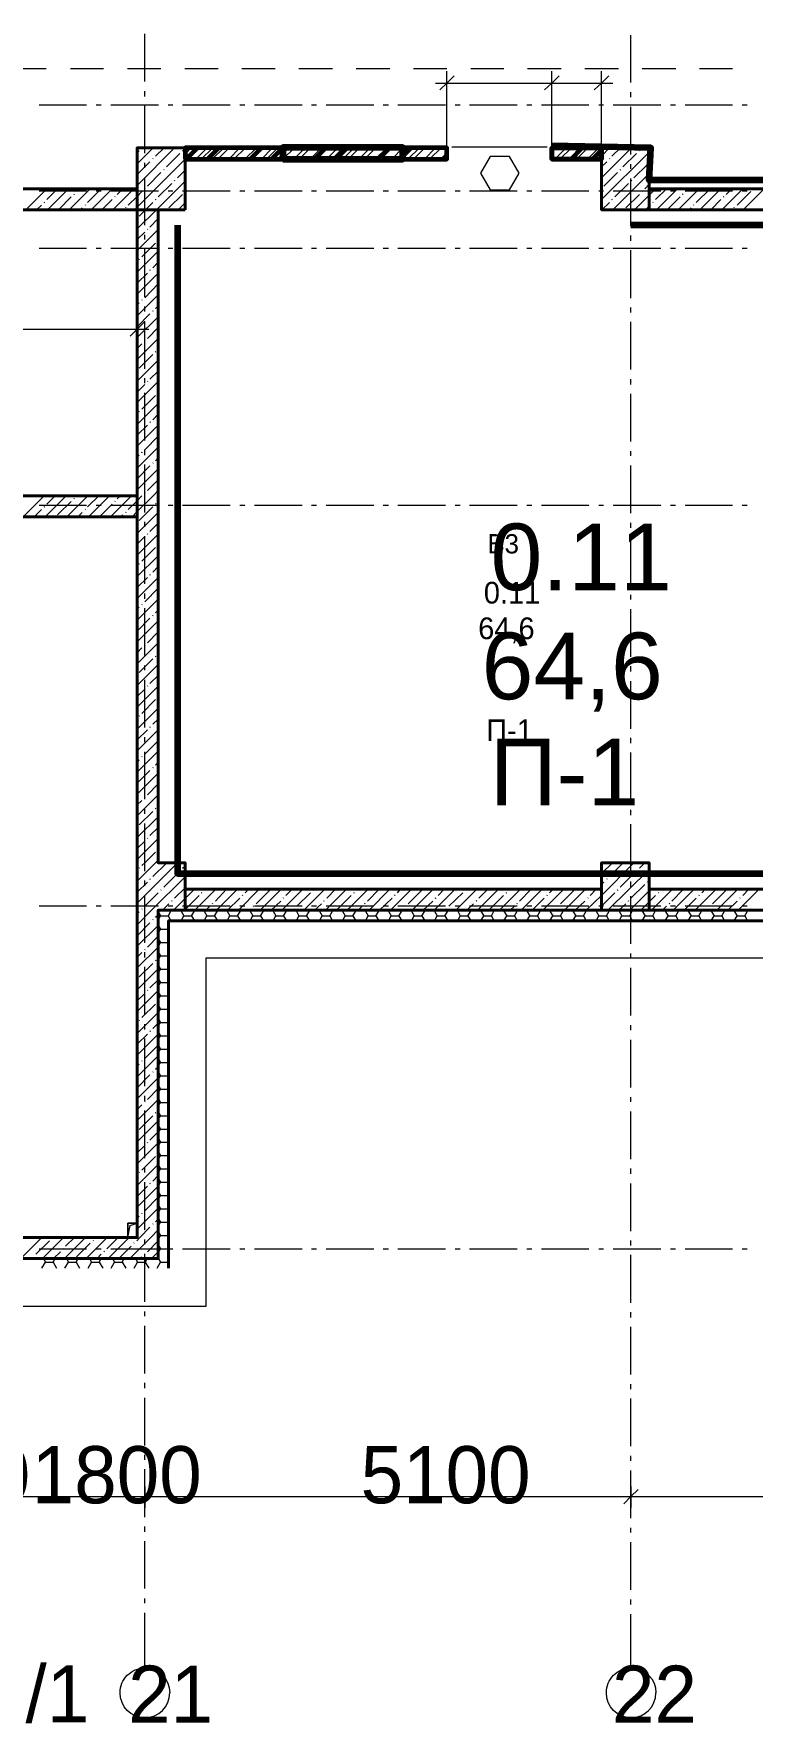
# Model space of a CAD drawing. Header units: millimetres. Extents: x -249154 to 415037, y -45458 to 354837.
# Drawn here: x -155683 to -148140, y -3469 to 14267 of the extents above; entities that cross this region are included whole.
import ezdxf

# ---------------------------------------------------------------- set-up
doc = ezdxf.new("R2010")
doc.units = ezdxf.units.MM
for name, color, linetype, lineweight in [('501 заделка отвертсии ком', 5, 'Continuous', 158), ('522 подвал шпакл финишная', 3, 'Continuous', 60), ('6.1.1) Кирпич 4 вып 28 п.', 20, 'Continuous', 60), ('696 покраска подвал', 211, 'Continuous', 120)]:
    doc.layers.add(name, color=color, linetype=linetype, lineweight=lineweight)
doc.layers.add('PDF _Текст', color=7, linetype='Continuous')
doc.styles.get("Standard").update_dxf_attribs({"font": 'arial.ttf'})

msp = doc.modelspace()

# ---------------------------------------------------------------- hatches: boundary and pattern name
at = {"layer": '6.1.1) Кирпич 4 вып 28 п.', "ltscale": 0.5}
h = msp.add_hatch(dxfattribs=at)
h.set_pattern_fill('ANSI32', color=256, scale=50)
h.paths.add_polyline_path([(-154094.3, 12949), (-151345, 12949), (-151345, 13067.7), (-154094.3, 13067.7)])
h = msp.add_hatch(dxfattribs=at)
h.set_pattern_fill('ANSI32', color=256, scale=50)
h.paths.add_polyline_path([(-149722.4, 12949), (-150243.5, 12949), (-150243.5, 13067.7), (-149722.4, 13067.7)], flags=17)
h = msp.add_hatch(dxfattribs=at)
h.set_pattern_fill('ANSI32', color=256, scale=50)
h.paths.add_polyline_path([(-150243.5, 12949), (-149722.4, 12949), (-149722.4, 13067.7), (-150243.5, 13067.7)], flags=17)

# ---------------------------------------------------------------- linework, layer by layer
at = {"lineweight": 9}
for points in [[(-154518, 13766.7), (-154518, 14266.6)], [(-149413.2, 13754), (-149413.2, 14253.8)], [(-155899, 13902.2), (-155551.7, 13902.2)], [(-155297.5, 13902.2), (-154950.1, 13902.2)], [(-154700.1, 13902.2), (-154348.5, 13902.2)], [(-154098.6, 13902.2), (-153747, 13902.2)], [(-153497, 13902.2), (-153149.6, 13902.2)], [(-152899.7, 13902.2), (-152548.1, 13902.2)], [(-152298.1, 13902.2), (-151946.5, 13902.2)], [(-151696.6, 13902.2), (-151345, 13902.2)], [(-151345, 13067.7), (-151345, 13749.7), (-151345, 13872.6)], [(-151095, 13902.2), (-150747.6, 13902.2)], [(-150497.7, 13902.2), (-150146.1, 13902.2)], [(-150243.5, 13088.8), (-150243.5, 13749.7), (-150243.5, 13872.6)], [(-149896.1, 13902.2), (-149544.5, 13902.2)], [(-149722.4, 13067.7), (-149722.4, 13749.7), (-149722.4, 13872.6)], [(-149294.6, 13902.2), (-148943, 13902.2)], [(-148693, 13902.2), (-148345.6, 13902.2)], [(-154518, 13609.9), (-154518, 13665)], [(-151463.6, 13749.7), (-150243.5, 13749.7), (-149603.8, 13749.7)], [(-155627.9, 13521), (-155128, 13521)], [(-155026.3, 13521), (-154975.5, 13521)], [(-154873.8, 13521), (-154373.9, 13521)], [(-154518, 13012.6), (-154518, 13512.5)], [(-154272.3, 13521), (-154221.4, 13521)], [(-154119.8, 13521), (-153619.9, 13521)], [(-153518.2, 13521), (-153467.4, 13521)], [(-153365.7, 13521), (-152865.8, 13521)], [(-152768.4, 13521), (-152713.3, 13521)], [(-152611.6, 13521), (-152111.7, 13521)], [(-152014.3, 13521), (-151959.2, 13521)], [(-151861.8, 13521), (-151361.9, 13521)], [(-151260.2, 13521), (-151205.2, 13521)], [(-151107.7, 13521), (-150607.8, 13521)], [(-150506.2, 13521), (-150455.3, 13521)], [(-150353.7, 13521), (-149853.8, 13521)], [(-149752.1, 13521), (-149701.3, 13521)], [(-149599.6, 13521), (-149099.7, 13521)], [(-149413.2, 13601.4), (-149413.2, 13652.3)], [(-149413.2, 12999.9), (-149413.2, 13499.8)], [(-148998, 13521), (-148947.2, 13521)], [(-148845.5, 13521), (-148345.6, 13521)], [(-148244, 13521), (-148193.1, 13521)], [(-154623.9, 12419.5), (-154598.5, 12444.9), (-154094.3, 12949)], [(-154598.5, 12902.4), (-154429, 13067.7)], [(-154598.5, 12673.7), (-154204.5, 13067.7)], [(-154598.5, 13016.8), (-154577.3, 13038)], [(-154547.6, 13067.7), (-154543.4, 13067.7)], [(-154433.3, 12953.3), (-154429, 12957.5)], [(-154403.6, 12982.9), (-154314.6, 13067.7)], [(-154289.2, 12868.6), (-154149.4, 13008.4)], [(-154119.8, 13038), (-154115.5, 13042.2)], [(-154094.3, 13004.1), (-154030.8, 13067.7)], [(-154094.3, 12949), (-153975.7, 13067.7)], [(-153980, 12949), (-153861.4, 13067.7)], [(-153924.9, 12949), (-153802, 13067.7)], [(-153810.5, 12949), (-153687.7, 13067.7)], [(-153751.2, 12949), (-153632.6, 13067.7)], [(-153636.8, 12949), (-153518.2, 13067.7)], [(-153581.8, 12949), (-153458.9, 13067.7)], [(-153467.4, 12949), (-153344.5, 13067.7)], [(-153408.1, 12949), (-153289.4, 13067.7)], [(-153293.7, 12949), (-153175.1, 13067.7)], [(-153238.6, 12949), (-153120, 13067.7)], [(-153124.2, 12949), (-153005.6, 13067.7)], [(-153069.2, 12949), (-152946.3, 13067.7)], [(-152954.8, 12949), (-152831.9, 13067.7)], [(-152895.5, 12949), (-152776.8, 13067.7)], [(-152781.1, 12949), (-152662.5, 13067.7)], [(-152726, 12949), (-152603.2, 13067.7)], [(-152611.6, 12949), (-152488.8, 13067.7)], [(-152552.3, 12949), (-152433.7, 13067.7)], [(-152437.9, 12949), (-152319.3, 13067.7)], [(-152382.9, 12949), (-152264.2, 13067.7)], [(-152268.5, 12949), (-152149.9, 13067.7)], [(-152209.2, 12949), (-152090.6, 13067.7)], [(-152099, 12949), (-151976.2, 13067.7)], [(-152039.7, 12949), (-151921.1, 13067.7)], [(-151925.3, 12949), (-151806.7, 13067.7)], [(-151870.3, 12949), (-151747.4, 13067.7)], [(-151755.9, 12949), (-151633, 13067.7)], [(-151696.6, 12949), (-151578, 13067.7)], [(-151582.2, 12949), (-151463.6, 13067.7)], [(-151527.1, 12949), (-151404.3, 13067.7)], [(-151412.7, 12949), (-151345, 13016.8)], [(-151353.4, 12949), (-151345, 12961.8)], [(-151294.1, 13080.4), (-150294.3, 13080.4)], [(-150243.5, 13033.8), (-150209.6, 13067.7)], [(-150213.9, 12949), (-150095.2, 13067.7)], [(-150158.8, 12949), (-150035.9, 13067.7)], [(-150044.4, 12949), (-149921.6, 13067.7)], [(-149985.1, 12949), (-149866.5, 13067.7)], [(-149870.7, 12949), (-149752.1, 13067.7)], [(-149815.6, 12949), (-149722.4, 13042.2)], [(-149722.4, 12982.9), (-149637.7, 13067.7)], [(-149722.4, 12754.2), (-149409, 13067.7)], [(-149722.4, 12525.4), (-149222.6, 13025.3)], [(-149637.7, 12953.3), (-149633.5, 12957.5)], [(-149612.3, 12982.9), (-149523.3, 13067.7)], [(-149497.9, 12868.6), (-149353.9, 13008.4)], [(-149324.2, 13038), (-149320, 13042.2)], [(-149298.8, 13067.7), (-149294.6, 13067.7)], [(-154598.5, 12788.1), (-154462.9, 12923.6)], [(-154518, 12860.1), (-154518, 12910.9)], [(-154488.3, 12665.2), (-154348.5, 12809.2)], [(-154318.9, 12838.9), (-154314.6, 12843.1)], [(-154174.8, 12754.2), (-154094.3, 12834.7)], [(-149722.4, 12868.6), (-149667.4, 12923.6)], [(-149697, 12665.2), (-149553, 12809.2)], [(-149603.8, 12419.5), (-149222.6, 12800.8)], [(-149527.6, 12838.9), (-149519.1, 12843.1)], [(-149413.2, 12847.4), (-149413.2, 12898.2)], [(-149383.5, 12754.2), (-149239.5, 12894)], [(-155767.7, 12419.5), (-155547.4, 12639.8)], [(-155661.8, 12639.8), (-155661.8, 12639.8)], [(-155627.9, 12618.6), (-155128, 12618.6)], [(-155547.4, 12525.4), (-155433, 12639.8)], [(-155538.9, 12419.5), (-155318.7, 12639.8)], [(-155310.2, 12419.5), (-155089.9, 12639.8)], [(-155233.9, 12610.1), (-155204.3, 12639.8)], [(-155119.5, 12495.8), (-154975.5, 12639.8)], [(-155081.4, 12419.5), (-154861.1, 12639.8)], [(-155026.3, 12618.6), (-154975.5, 12618.6)], [(-154873.8, 12618.6), (-154373.9, 12618.6)], [(-154852.7, 12419.5), (-154632.4, 12639.8)], [(-154806.1, 12580.5), (-154746.7, 12639.8)], [(-154691.7, 12466.1), (-154598.5, 12559.3), (-154547.6, 12610.1)], [(-154598.5, 12220.4), (-154395.1, 12419.5), (-154094.3, 12720.3)], [(-154518, 12258.5), (-154518, 12758.4)], [(-154518, 12639.8), (-154513.7, 12644)], [(-154378.2, 12555.1), (-154234.1, 12694.9)], [(-154272.3, 12618.6), (-154221.4, 12618.6)], [(-154204.5, 12724.5), (-154200.3, 12728.8)], [(-154119.8, 12618.6), (-153619.9, 12618.6)], [(-153518.2, 12618.6), (-153467.4, 12618.6)], [(-153365.7, 12618.6), (-152865.8, 12618.6)], [(-152768.4, 12618.6), (-152713.3, 12618.6)], [(-152611.6, 12618.6), (-152111.7, 12618.6)], [(-152014.3, 12618.6), (-151959.2, 12618.6)], [(-151861.8, 12618.6), (-151361.9, 12618.6)], [(-151260.2, 12618.6), (-151205.2, 12618.6)], [(-151107.7, 12618.6), (-150607.8, 12618.6)], [(-150506.2, 12618.6), (-150455.3, 12618.6)], [(-150353.7, 12618.6), (-149853.8, 12618.6)], [(-149752.1, 12618.6), (-149701.3, 12618.6)], [(-149722.4, 12639.8), (-149722.4, 12644)], [(-149599.6, 12618.6), (-149099.7, 12618.6)], [(-149582.6, 12555.1), (-149438.6, 12694.9)], [(-149413.2, 12245.8), (-149413.2, 12745.7)], [(-149413.2, 12724.5), (-149404.7, 12728.8)], [(-149375.1, 12419.5), (-149222.6, 12572), (-149154.8, 12639.8)], [(-149298.8, 12610.1), (-149294.6, 12614.4)], [(-149269.2, 12639.8), (-149222.6, 12686.4)], [(-149154.8, 12525.4), (-149040.4, 12639.8)], [(-149146.3, 12419.5), (-148926, 12639.8)], [(-148998, 12618.6), (-148947.2, 12618.6)], [(-148917.5, 12419.5), (-148697.2, 12639.8)], [(-148845.5, 12618.6), (-148345.6, 12618.6)], [(-148841.3, 12610.1), (-148811.6, 12639.8)], [(-148726.9, 12495.8), (-148582.9, 12639.8)], [(-148688.8, 12419.5), (-148468.5, 12639.8)], [(-148460, 12419.5), (-148239.7, 12639.8)], [(-148413.4, 12580.5), (-148354.1, 12639.8)], [(-148299, 12466.1), (-148155, 12610.1)], [(-148244, 12618.6), (-148193.1, 12618.6)], [(-148235.5, 12419.5), (-148015.2, 12639.8)], [(-155653.3, 12419.5), (-155602.5, 12466.1)], [(-155572.8, 12495.8), (-155568.6, 12500)], [(-155424.6, 12419.5), (-155289, 12555.1)], [(-155259.3, 12580.5), (-155255.1, 12584.7)], [(-155195.8, 12419.5), (-155174.6, 12440.7)], [(-155145, 12466.1), (-155140.7, 12470.3)], [(-154967, 12419.5), (-154861.1, 12525.4)], [(-154831.5, 12555.1), (-154827.2, 12559.3)], [(-154717.1, 12440.7), (-154712.9, 12444.9)], [(-154577.3, 12351.7), (-154509.5, 12419.5), (-154433.3, 12495.8)], [(-154403.6, 12525.4), (-154399.4, 12529.7)], [(-154263.8, 12440.7), (-154119.8, 12580.5)], [(-154166.4, 12419.5), (-154094.3, 12491.5)], [(-149718.2, 12419.5), (-149637.7, 12495.8)], [(-149612.3, 12525.4), (-149608.1, 12529.7)], [(-149468.3, 12440.7), (-149324.2, 12580.5)], [(-149260.7, 12419.5), (-149222.6, 12457.6), (-149209.8, 12466.1)], [(-149184.4, 12495.8), (-149180.2, 12500)], [(-149031.9, 12419.5), (-148896.4, 12555.1)], [(-148870.9, 12580.5), (-148866.7, 12584.7)], [(-148803.2, 12419.5), (-148782, 12440.7)], [(-148756.6, 12466.1), (-148752.3, 12470.3)], [(-148574.4, 12419.5), (-148468.5, 12525.4)], [(-148443.1, 12555.1), (-148434.6, 12559.3)], [(-148328.7, 12440.7), (-148324.5, 12444.9)], [(-154462.9, 12237.3), (-154378.2, 12326.3)], [(-154598.5, 11991.6), (-154378.2, 12211.9)], [(-154598.5, 12106), (-154518, 12182.3)], [(-154547.6, 11923.9), (-154403.6, 12067.9)], [(-154518, 12106), (-154518, 12156.9)], [(-154488.3, 12211.9), (-154484.1, 12216.2)], [(-149413.2, 12093.3), (-149413.2, 12148.4)], [(-155627.9, 12017.1), (-155128, 12017.1)], [(-155026.3, 12017.1), (-154975.5, 12017.1)], [(-154873.8, 12017.1), (-154373.9, 12017.1)], [(-154598.5, 11762.9), (-154378.2, 11983.2)], [(-154577.3, 11898.4), (-154573.1, 11902.7)], [(-154518, 11504.5), (-154518, 12004.3)], [(-154272.3, 12017.1), (-154221.4, 12017.1)], [(-154119.8, 12017.1), (-153619.9, 12017.1)], [(-153518.2, 12017.1), (-153467.4, 12017.1)], [(-153365.7, 12017.1), (-152865.8, 12017.1)], [(-152768.4, 12017.1), (-152713.3, 12017.1)], [(-152611.6, 12017.1), (-152111.7, 12017.1)], [(-152014.3, 12017.1), (-151959.2, 12017.1)], [(-151861.8, 12017.1), (-151361.9, 12017.1)], [(-151260.2, 12017.1), (-151205.2, 12017.1)], [(-151107.7, 12017.1), (-150607.8, 12017.1)], [(-150506.2, 12017.1), (-150455.3, 12017.1)], [(-150353.7, 12017.1), (-149853.8, 12017.1)], [(-149752.1, 12017.1), (-149701.3, 12017.1)], [(-149599.6, 12017.1), (-149099.7, 12017.1)], [(-149413.2, 11491.7), (-149413.2, 11995.9)], [(-148998, 12017.1), (-148947.2, 12017.1)], [(-148845.5, 12017.1), (-148345.6, 12017.1)], [(-148244, 12017.1), (-148193.1, 12017.1)], [(-154598.5, 11534.1), (-154378.2, 11754.4)], [(-154598.5, 11648.5), (-154488.3, 11754.4)], [(-154462.9, 11784.1), (-154458.7, 11788.3)], [(-154433.3, 11809.5), (-154378.2, 11868.8)], [(-154518, 11496), (-154378.2, 11640)], [(-154598.5, 11305.3), (-154378.2, 11525.6)], [(-154598.5, 11419.7), (-154577.3, 11440.9)], [(-154547.6, 11470.6), (-154543.4, 11474.8)], [(-154518, 11351.9), (-154518, 11402.8)], [(-154433.3, 11356.2), (-154429, 11360.4)], [(-154403.6, 11381.6), (-154378.2, 11411.3)], [(-149413.2, 11339.2), (-149413.2, 11394.3)], [(-154598.5, 11191), (-154462.9, 11326.5)], [(-154598.5, 11076.6), (-154378.2, 11296.9)], [(-154598.5, 11275.7), (-154598.5, 11165.5), (-154598.5, 11046.9)], [(-154518, 10750.4), (-154518, 11250.3)], [(-154488.3, 11068.1), (-154378.2, 11182.5)], [(-149413.2, 10741.9), (-149413.2, 11241.8)], [(-161630.8, 11165.5), (-161389.3, 11165.5), (-160211.6, 11165.5), (-160088.8, 11165.5), (-154475.6, 11165.5)], [(-154598.5, 10847.8), (-154378.2, 11068.1)], [(-154598.5, 10962.2), (-154547.6, 11013)], [(-154518, 11042.7), (-154513.7, 11046.9)], [(-154598.5, 10619.1), (-154378.2, 10839.4)], [(-154577.3, 10754.6), (-154433.3, 10898.7)], [(-154403.6, 10928.3), (-154399.4, 10932.5)], [(-154518, 10597.9), (-154518, 10653)], [(-154462.9, 10640.2), (-154378.2, 10725)], [(-154598.5, 10394.5), (-154378.2, 10614.8)], [(-154598.5, 10504.7), (-154518, 10585.2)], [(-154547.6, 10326.8), (-154403.6, 10470.8)], [(-154518, 9996.3), (-154518, 10496.2)], [(-154488.3, 10614.8), (-154484.1, 10619.1)], [(-149413.2, 10585.2), (-149413.2, 10640.2)], [(-149413.2, 9987.8), (-149413.2, 10487.7)], [(-154598.5, 10165.8), (-154378.2, 10386.1)], [(-154577.3, 10297.1), (-154573.1, 10305.6)], [(-154598.5, 9937), (-154378.2, 10157.3)], [(-154598.5, 10051.4), (-154488.3, 10157.3)], [(-154462.9, 10187), (-154458.7, 10191.2)], [(-154433.3, 10212.4), (-154378.2, 10271.7)], [(-154518, 9898.9), (-154378.2, 10042.9)], [(-154598.5, 9708.2), (-154378.2, 9928.5)], [(-154598.5, 9822.6), (-154577.3, 9843.8)], [(-154547.6, 9869.2), (-154543.4, 9877.7)], [(-154518, 9843.8), (-154518, 9898.9)], [(-154433.3, 9759.1), (-154429, 9763.3)], [(-154403.6, 9784.5), (-154378.2, 9814.2)], [(-149413.2, 9835.3), (-149413.2, 9886.2)], [(-154598.5, 9593.9), (-154462.9, 9729.4)], [(-154598.5, 9479.5), (-154378.2, 9699.8)], [(-154518, 9242.2), (-154518, 9746.4)], [(-154488.3, 9471), (-154378.2, 9585.4)], [(-149413.2, 9233.8), (-149413.2, 9733.7)], [(-155793.1, 9195.6), (-155572.8, 9415.9)], [(-155564.4, 9195.6), (-155344.1, 9415.9)], [(-155547.4, 9327), (-155458.5, 9415.9)], [(-155335.6, 9195.6), (-155115.3, 9415.9)], [(-155233.9, 9415.9), (-155229.7, 9415.9)], [(-155119.5, 9301.6), (-155000.9, 9415.9)], [(-155106.8, 9195.6), (-154886.5, 9415.9)], [(-154878.1, 9195.6), (-154657.8, 9415.9)], [(-154806.1, 9386.3), (-154772.2, 9415.9)], [(-154691.7, 9271.9), (-154598.5, 9365.1), (-154547.6, 9415.9)], [(-154649.3, 9195.6), (-154598.5, 9250.7), (-154429, 9415.9), (-154378.2, 9471)], [(-154518, 9441.4), (-154513.7, 9449.8)], [(-155678.7, 9195.6), (-155602.5, 9271.9)], [(-155627.9, 9318.5), (-155128, 9318.5)], [(-155572.8, 9301.6), (-155568.6, 9305.8)], [(-155433, 9216.8), (-155289, 9356.6)], [(-155259.3, 9386.3), (-155255.1, 9390.5)], [(-155221.2, 9195.6), (-155174.6, 9242.2)], [(-155145, 9271.9), (-155140.7, 9276.1)], [(-155026.3, 9318.5), (-154975.5, 9318.5)], [(-154992.5, 9195.6), (-154861.1, 9327)], [(-154873.8, 9318.5), (-154373.9, 9318.5)], [(-154831.5, 9356.6), (-154827.2, 9360.9)], [(-154717.1, 9242.2), (-154712.9, 9246.5)], [(-154598.5, 9022), (-154378.2, 9242.2)], [(-154577.3, 9157.5), (-154433.3, 9301.6)], [(-154403.6, 9327), (-154399.4, 9335.4)], [(-154272.3, 9318.5), (-154221.4, 9318.5)], [(-154119.8, 9318.5), (-153619.9, 9318.5)], [(-153518.2, 9318.5), (-153467.4, 9318.5)], [(-153365.7, 9318.5), (-152865.8, 9318.5)], [(-152768.4, 9318.5), (-152713.3, 9318.5)], [(-152611.6, 9318.5), (-152111.7, 9318.5)], [(-152014.3, 9318.5), (-151959.2, 9318.5)], [(-151861.8, 9318.5), (-151361.9, 9318.5)], [(-151260.2, 9318.5), (-151205.2, 9318.5)], [(-151107.7, 9318.5), (-150607.8, 9318.5)], [(-150506.2, 9318.5), (-150455.3, 9318.5)], [(-150353.7, 9318.5), (-149853.8, 9318.5)], [(-149752.1, 9318.5), (-149701.3, 9318.5)], [(-149599.6, 9318.5), (-149099.7, 9318.5)], [(-148998, 9318.5), (-148947.2, 9318.5)], [(-148845.5, 9318.5), (-148345.6, 9318.5)], [(-148244, 9318.5), (-148193.1, 9318.5)], [(-154763.7, 9195.6), (-154746.7, 9216.8)], [(-154518, 9089.7), (-154518, 9144.8)], [(-154462.9, 9043.1), (-154378.2, 9127.9)], [(-149413.2, 9081.3), (-149413.2, 9132.1)], [(-154598.5, 8793.2), (-154378.2, 9013.5)], [(-154598.5, 8907.6), (-154518, 8988.1)], [(-154547.6, 8729.7), (-154403.6, 8873.7)], [(-154518, 8492.4), (-154518, 8992.3)], [(-154488.3, 9013.5), (-154484.1, 9022)], [(-149413.2, 8479.7), (-149413.2, 8979.6)], [(-154598.5, 8568.7), (-154378.2, 8784.7)], [(-154577.3, 8700), (-154573.1, 8704.2)], [(-191560.6, 1307.6), (-191560.6, 909.4), (-153874.1, 909.4), (-153874.1, 4565.3), (-144867.6, 4565.3), (-144867.6, 8564.4), (-145261.6, 8564.4)], [(-154598.5, 8339.9), (-154378.2, 8560.2)], [(-154598.5, 8454.3), (-154488.3, 8560.2)], [(-154462.9, 8585.6), (-154458.7, 8589.9)], [(-154433.3, 8615.3), (-154378.2, 8674.6)], [(-154518, 8301.8), (-154378.2, 8445.8)], [(-154518, 8335.7), (-154518, 8390.7)], [(-149413.2, 8327.2), (-149413.2, 8378)], [(-154598.5, 8111.1), (-154378.2, 8331.4)], [(-154598.5, 8225.5), (-154577.3, 8246.7)], [(-154547.6, 8272.1), (-154543.4, 8276.4)], [(-154518, 7738.3), (-154518, 8238.2)], [(-154433.3, 8157.7), (-154429, 8162)], [(-154403.6, 8187.4), (-154378.2, 8217.1)], [(-149413.2, 7725.6), (-149413.2, 8225.5)], [(-154598.5, 7996.8), (-154462.9, 8132.3)], [(-154598.5, 7882.4), (-154378.2, 8102.7)], [(-154488.3, 7873.9), (-154378.2, 7988.3)], [(-154598.5, 7653.6), (-154378.2, 7873.9)], [(-154598.5, 7768), (-154547.6, 7818.8)], [(-154518, 7844.3), (-154513.7, 7848.5)], [(-154598.5, 7424.9), (-154378.2, 7645.1)], [(-154577.3, 7560.4), (-154433.3, 7704.5)], [(-154518, 7585.8), (-154518, 7636.7)], [(-154403.6, 7729.9), (-154399.4, 7734.1)], [(-149413.2, 7573.1), (-149413.2, 7628.2)], [(-154518, 6984.3), (-154518, 7484.2)], [(-154462.9, 7446), (-154378.2, 7530.8)], [(-149413.2, 6971.6), (-149413.2, 7471.5)], [(-154598.5, 7196.1), (-154378.2, 7416.4)], [(-154598.5, 7310.5), (-154518, 7386.7)], [(-154547.6, 7132.5), (-154403.6, 7276.6)], [(-154488.3, 7416.4), (-154484.1, 7420.6)], [(-154598.5, 6967.3), (-154378.2, 7187.6)], [(-154577.3, 7102.9), (-154573.1, 7107.1)], [(-154598.5, 6738.6), (-154378.2, 6958.9)], [(-154598.5, 6853), (-154488.3, 6958.9)], [(-154462.9, 6988.5), (-154458.7, 6992.8)], [(-154433.3, 7018.2), (-154378.2, 7073.2)], [(-154518, 6831.8), (-154518, 6882.6)], [(-154518, 6704.7), (-154378.2, 6844.5)], [(-149413.2, 6819.1), (-149413.2, 6874.1)], [(-154598.5, 6514), (-154378.2, 6734.3)], [(-154598.5, 6628.4), (-154577.3, 6645.4)], [(-154547.6, 6675), (-154543.4, 6679.3)], [(-154518, 6230.2), (-154518, 6730.1)], [(-154433.3, 6560.6), (-154429, 6564.9)], [(-154403.6, 6590.3), (-154378.2, 6620)], [(-149413.2, 6217.5), (-149413.2, 6721.6)], [(-154598.5, 6399.7), (-154462.9, 6531)], [(-154598.5, 6285.3), (-154378.2, 6505.6)], [(-154488.3, 6276.8), (-154378.2, 6391.2)], [(-154598.5, 6056.5), (-154378.2, 6276.8)], [(-154598.5, 6170.9), (-154547.6, 6217.5)], [(-154518, 6247.2), (-154513.7, 6251.4)], [(-154598.5, 5827.8), (-154378.2, 6048)], [(-154577.3, 5963.3), (-154433.3, 6103.1)], [(-154518, 6077.7), (-154518, 6128.5)], [(-154403.6, 6132.8), (-154399.4, 6137)], [(-149413.2, 6065), (-149413.2, 6120.1)], [(-154518, 5476.1), (-154518, 5976)], [(-154462.9, 5848.9), (-154378.2, 5933.7)], [(-149413.2, 5467.7), (-149413.2, 5967.6)], [(-154598.5, 5599), (-154378.2, 5819.3)], [(-154598.5, 5713.4), (-154518, 5789.6)], [(-154488.3, 5819.3), (-154484.1, 5823.5)], [(-154598.5, 5370.2), (-154403.6, 5565.1), (-154378.2, 5590.5)], [(-154598.5, 5141.5), (-154174.8, 5565.1)], [(-154577.3, 5505.8), (-154573.1, 5510)], [(-154547.6, 5535.4), (-154518, 5565.1), (-154403.6, 5675.2)], [(-154433.3, 5421.1), (-154289.2, 5560.9)], [(-154119.8, 5505.8), (-154094.3, 5527)], [(-149883.4, 5065.2), (-149722.4, 5222), (-149383.5, 5565.1)], [(-149722.4, 5450.7), (-149608.1, 5565.1)], [(-149637.7, 5421.1), (-149497.9, 5560.9)], [(-149324.2, 5505.8), (-149269.2, 5565.1)], [(-154598.5, 4912.7), (-154446, 5065.2), (-154094.3, 5416.8)], [(-154598.5, 5255.8), (-154488.3, 5361.8)], [(-154518, 5323.6), (-154518, 5378.7)], [(-154462.9, 5391.4), (-154458.7, 5395.6)], [(-154318.9, 5306.7), (-154174.8, 5450.7)], [(-154149.4, 5476.1), (-154145.2, 5480.4)], [(-149722.4, 5336.3), (-149697, 5361.8)], [(-149667.4, 5391.4), (-149663.1, 5395.6)], [(-149654.7, 5065.2), (-149222.6, 5493.1)], [(-149527.6, 5306.7), (-149383.5, 5450.7)], [(-149413.2, 5310.9), (-149413.2, 5366)], [(-149413.2, 5192.3), (-149269.2, 5336.3)], [(-149353.9, 5476.1), (-149349.6, 5480.4)], [(-149239.5, 5361.8), (-149235.3, 5366)], [(-154518, 5107.6), (-154378.2, 5247.4)], [(-154518, 4722.1), (-154518, 5222)], [(-154348.5, 5277), (-154344.3, 5281.3)], [(-154234.1, 5162.7), (-154229.9, 5166.9)], [(-154217.2, 5065.2), (-154094.3, 5188.1), (-153996.9, 5285.5)], [(-154204.5, 5192.3), (-154094.3, 5302.4)], [(-154090.1, 5077.9), (-153946.1, 5222)], [(-153992.7, 5065.2), (-153772.4, 5285.5)], [(-153920.7, 5247.4), (-153916.4, 5251.6)], [(-153891, 5277), (-153886.8, 5285.5)], [(-153776.6, 5162.7), (-153658, 5285.5)], [(-153763.9, 5065.2), (-153543.6, 5285.5)], [(-153649.5, 5065.2), (-153518.2, 5192.3)], [(-153535.2, 5065.2), (-153314.9, 5285.5)], [(-153492.8, 5222), (-153488.6, 5226.2)], [(-153463.1, 5247.4), (-153429.2, 5285.5)], [(-153348.8, 5133), (-153204.7, 5277)], [(-153306.4, 5065.2), (-153086.1, 5285.5)], [(-153192, 5065.2), (-153090.3, 5162.7)], [(-153077.6, 5065.2), (-152857.3, 5285.5)], [(-153064.9, 5192.3), (-153060.7, 5196.5)], [(-153035.3, 5222), (-152971.7, 5285.5)], [(-152920.9, 5107.6), (-152776.8, 5247.4)], [(-152848.9, 5065.2), (-152628.6, 5285.5)], [(-152751.4, 5277), (-152743, 5281.3)], [(-152637, 5162.7), (-152632.8, 5166.9)], [(-152620.1, 5065.2), (-152399.8, 5285.5)], [(-152607.4, 5192.3), (-152514.2, 5285.5)], [(-152493, 5077.9), (-152349, 5222)], [(-152391.3, 5065.2), (-152171, 5285.5)], [(-152323.6, 5247.4), (-152315.1, 5251.6)], [(-152293.9, 5277), (-152285.4, 5285.5)], [(-152179.5, 5162.7), (-152056.7, 5285.5)], [(-152162.6, 5065.2), (-151946.5, 5285.5)], [(-152052.4, 5065.2), (-151921.1, 5192.3)], [(-151938.1, 5065.2), (-151717.8, 5285.5)], [(-151895.7, 5222), (-151887.2, 5226.2)], [(-151866, 5247.4), (-151832.1, 5285.5)], [(-151751.7, 5133), (-151607.6, 5277)], [(-151709.3, 5065.2), (-151489, 5285.5)], [(-151594.9, 5065.2), (-151493.2, 5162.7)], [(-151480.5, 5065.2), (-151260.2, 5285.5)], [(-151467.8, 5192.3), (-151459.3, 5196.5)], [(-151438.2, 5222), (-151374.6, 5285.5)], [(-151323.8, 5107.6), (-151179.7, 5247.4)], [(-151251.8, 5065.2), (-151031.5, 5285.5)], [(-151150.1, 5277), (-151145.9, 5281.3)], [(-151039.9, 5162.7), (-151031.5, 5166.9)], [(-151023, 5065.2), (-150802.7, 5285.5)], [(-151010.3, 5192.3), (-150917.1, 5285.5)], [(-150895.9, 5077.9), (-150751.9, 5222)], [(-150794.2, 5065.2), (-150573.9, 5285.5)], [(-150722.2, 5247.4), (-150718, 5251.6)], [(-150696.8, 5277), (-150688.3, 5285.5)], [(-150582.4, 5162.7), (-150459.6, 5285.5)], [(-150565.5, 5065.2), (-150345.2, 5285.5)], [(-150451.1, 5065.2), (-150324, 5192.3)], [(-150336.7, 5065.2), (-150116.4, 5285.5)], [(-150294.3, 5222), (-150290.1, 5226.2)], [(-150268.9, 5247.4), (-150230.8, 5285.5)], [(-150154.6, 5133), (-150010.5, 5277)], [(-150112.2, 5065.2), (-149891.9, 5285.5)], [(-149997.8, 5065.2), (-149896.1, 5162.7)], [(-149866.5, 5192.3), (-149862.2, 5196.5)], [(-149841.1, 5222), (-149777.5, 5285.5)], [(-149726.7, 5107.6), (-149722.4, 5107.6), (-149582.6, 5247.4)], [(-149553, 5277), (-149548.8, 5281.3)], [(-149438.6, 5162.7), (-149434.4, 5166.9)], [(-149425.9, 5065.2), (-149222.6, 5268.6), (-149205.6, 5285.5)], [(-149413.2, 4713.6), (-149413.2, 5213.5)], [(-149298.8, 5077.9), (-149222.6, 5154.2), (-149154.8, 5222)], [(-149197.1, 5065.2), (-148976.8, 5285.5)], [(-149125.1, 5247.4), (-149120.9, 5251.6)], [(-149099.7, 5277), (-149091.2, 5285.5)], [(-148985.3, 5162.7), (-148862.5, 5285.5)], [(-148968.4, 5065.2), (-148748.1, 5285.5)], [(-148854, 5065.2), (-148726.9, 5192.3)], [(-148739.6, 5065.2), (-148519.3, 5285.5)], [(-148697.2, 5222), (-148693, 5226.2)], [(-148667.6, 5247.4), (-148633.7, 5285.5)], [(-148557.4, 5133), (-148413.4, 5277)], [(-148510.8, 5065.2), (-148290.6, 5285.5)], [(-148396.5, 5065.2), (-148299, 5162.7)], [(-148286.3, 5065.2), (-148066, 5285.5)], [(-148269.4, 5192.3), (-148265.1, 5196.5)], [(-148239.7, 5222), (-148176.2, 5285.5)], [(-155627.9, 5111.8), (-155128, 5111.8)], [(-155026.3, 5111.8), (-154975.5, 5111.8)], [(-154873.8, 5111.8), (-154373.9, 5111.8)], [(-154598.5, 5027.1), (-154577.3, 5048.3)], [(-154547.6, 5077.9), (-154543.4, 5082.2)], [(-154433.3, 4963.5), (-154429, 4967.8)], [(-154403.6, 4993.2), (-154378.2, 5018.6)], [(-154369.7, 5035.6), (-154352.8, 5005.9), (-154268, 5005.9), (-154268, 5001.7), (-154242.6, 4955.1)], [(-154369.7, 4976.3), (-154352.8, 5005.9)], [(-154331.6, 5065.2), (-154263.8, 5133)], [(-154272.3, 5111.8), (-154221.4, 5111.8)], [(-154268, 5005.9), (-154268, 5010.1), (-154242.6, 5056.7)], [(-154136.7, 5056.7), (-154107.1, 5005.9), (-154026.6, 5005.9), (-153996.9, 4955.1)], [(-154136.7, 4955.1), (-154107.1, 5005.9)], [(-154119.8, 5111.8), (-153619.9, 5111.8)], [(-154026.6, 5005.9), (-153996.9, 5056.7)], [(-153895.2, 5056.7), (-153865.6, 5005.9), (-153785.1, 5005.9), (-153755.4, 4955.1)], [(-153895.2, 4955.1), (-153865.6, 5005.9)], [(-153878.3, 5065.2), (-153835.9, 5107.6)], [(-153806.3, 5133), (-153802, 5141.5)], [(-153785.1, 5005.9), (-153755.4, 5056.7)], [(-153653.8, 5056.7), (-153624.1, 5005.9), (-153543.6, 5005.9), (-153514, 4955.1)], [(-153653.8, 4955.1), (-153624.1, 5005.9)], [(-153543.6, 5005.9), (-153514, 5056.7)], [(-153518.2, 5111.8), (-153467.4, 5111.8)], [(-153420.8, 5065.2), (-153408.1, 5077.9)], [(-153412.3, 5056.7), (-153382.6, 5005.9), (-153302.2, 5005.9), (-153272.5, 4955.1)], [(-153412.3, 4955.1), (-153382.6, 5005.9)], [(-153378.4, 5107.6), (-153374.2, 5111.8)], [(-153365.7, 5111.8), (-152865.8, 5111.8)], [(-153302.2, 5005.9), (-153272.5, 5056.7)], [(-153170.8, 5056.7), (-153141.2, 5005.9), (-153060.7, 5005.9), (-153031, 4955.1)], [(-153170.8, 4955.1), (-153141.2, 5005.9)], [(-153060.7, 5005.9), (-153031, 5056.7)], [(-152950.5, 5077.9), (-152946.3, 5082.2)], [(-152925.1, 5056.7), (-152899.7, 5005.9), (-152819.2, 5005.9), (-152789.6, 4955.1)], [(-152925.1, 4955.1), (-152899.7, 5005.9)], [(-152819.2, 5005.9), (-152789.6, 5056.7)], [(-152768.4, 5111.8), (-152713.3, 5111.8)], [(-152734.5, 5065.2), (-152662.5, 5133)], [(-152683.6, 5056.7), (-152654, 5005.9), (-152573.5, 5005.9), (-152548.1, 4955.1)], [(-152683.6, 4955.1), (-152654, 5005.9)], [(-152611.6, 5111.8), (-152111.7, 5111.8)], [(-152573.5, 5005.9), (-152548.1, 5056.7)], [(-152442.2, 5056.7), (-152412.5, 5005.9), (-152332, 5005.9), (-152302.4, 4955.1)], [(-152442.2, 4955.1), (-152412.5, 5005.9)], [(-152332, 5005.9), (-152302.4, 5056.7)], [(-152277, 5065.2), (-152234.6, 5107.6)], [(-152209.2, 5133), (-152204.9, 5141.5)], [(-152200.7, 5056.7), (-152171, 5005.9), (-152090.6, 5005.9), (-152060.9, 4955.1)], [(-152200.7, 4955.1), (-152171, 5005.9)], [(-152090.6, 5005.9), (-152060.9, 5056.7)], [(-152014.3, 5111.8), (-151959.2, 5111.8)], [(-151959.2, 5056.7), (-151929.6, 5005.9), (-151849.1, 5005.9), (-151819.4, 4955.1)], [(-151959.2, 4955.1), (-151929.6, 5005.9)], [(-151861.8, 5111.8), (-151361.9, 5111.8)], [(-151849.1, 5005.9), (-151819.4, 5056.7)], [(-151823.7, 5065.2), (-151806.7, 5077.9)], [(-151781.3, 5107.6), (-151777.1, 5111.8)], [(-151717.8, 5056.7), (-151688.1, 5005.9), (-151607.6, 5005.9), (-151578, 4955.1)], [(-151717.8, 4955.1), (-151688.1, 5005.9)], [(-151607.6, 5005.9), (-151578, 5056.7)], [(-151476.3, 5056.7), (-151446.6, 5005.9), (-151366.1, 5005.9), (-151336.5, 4955.1)], [(-151476.3, 4955.1), (-151446.6, 5005.9)], [(-151366.1, 5005.9), (-151336.5, 5056.7)], [(-151353.4, 5077.9), (-151345, 5082.2)], [(-151260.2, 5111.8), (-151205.2, 5111.8)], [(-151230.6, 5056.7), (-151205.2, 5005.9), (-151124.7, 5005.9), (-151095, 4955.1)], [(-151230.6, 4955.1), (-151205.2, 5005.9)], [(-151137.4, 5065.2), (-151065.4, 5133)], [(-151124.7, 5005.9), (-151095, 5056.7)], [(-151107.7, 5111.8), (-150607.8, 5111.8)], [(-150989.1, 5056.7), (-150959.5, 5005.9), (-150879, 5005.9), (-150853.5, 4955.1)], [(-150989.1, 4955.1), (-150959.5, 5005.9)], [(-150879, 5005.9), (-150853.5, 5056.7)], [(-150747.6, 5056.7), (-150718, 5005.9), (-150637.5, 5005.9), (-150607.8, 4955.1)], [(-150747.6, 4955.1), (-150718, 5005.9)], [(-150679.9, 5065.2), (-150637.5, 5107.6)], [(-150637.5, 5005.9), (-150607.8, 5056.7)], [(-150607.8, 5133), (-150603.6, 5141.5)], [(-150506.2, 5111.8), (-150455.3, 5111.8)], [(-150506.2, 5056.7), (-150476.5, 5005.9), (-150396, 5005.9), (-150366.4, 4955.1)], [(-150506.2, 4955.1), (-150476.5, 5005.9)], [(-150396, 5005.9), (-150366.4, 5056.7)], [(-150353.7, 5111.8), (-149853.8, 5111.8)], [(-150264.7, 5056.7), (-150235, 5005.9), (-150154.6, 5005.9), (-150124.9, 4955.1)], [(-150264.7, 4955.1), (-150235, 5005.9)], [(-150226.6, 5065.2), (-150209.6, 5077.9)], [(-150180, 5107.6), (-150175.7, 5111.8)], [(-150154.6, 5005.9), (-150124.9, 5056.7)], [(-150023.2, 5056.7), (-149993.6, 5005.9), (-149913.1, 5005.9), (-149883.4, 4955.1)], [(-150023.2, 4955.1), (-149993.6, 5005.9)], [(-149913.1, 5005.9), (-149883.4, 5056.7)], [(-149777.5, 5056.7), (-149752.1, 5005.9), (-149671.6, 5005.9), (-149642, 4955.1)], [(-149777.5, 4955.1), (-149752.1, 5005.9)], [(-149752.1, 5111.8), (-149701.3, 5111.8)], [(-149752.1, 5077.9), (-149747.9, 5082.2)], [(-149671.6, 5005.9), (-149642, 5056.7)], [(-149599.6, 5111.8), (-149099.7, 5111.8)], [(-149540.3, 5065.2), (-149468.3, 5133)], [(-149536, 5056.7), (-149510.6, 5005.9), (-149425.9, 5005.9), (-149400.5, 4955.1)], [(-149536, 4955.1), (-149510.6, 5005.9)], [(-149425.9, 5005.9), (-149400.5, 5056.7)], [(-149294.6, 5056.7), (-149264.9, 5005.9), (-149184.4, 5005.9), (-149154.8, 4955.1)], [(-149294.6, 4955.1), (-149264.9, 5005.9)], [(-149184.4, 5005.9), (-149159, 5056.7)], [(-149082.8, 5065.2), (-149040.4, 5107.6)], [(-149053.1, 5056.7), (-149023.4, 5005.9), (-148943, 5005.9), (-148913.3, 4955.1)], [(-149053.1, 4955.1), (-149023.4, 5005.9)], [(-149010.7, 5133), (-149006.5, 5141.5)], [(-148998, 5111.8), (-148947.2, 5111.8)], [(-148943, 5005.9), (-148913.3, 5056.7)], [(-148845.5, 5111.8), (-148345.6, 5111.8)], [(-148811.6, 5056.7), (-148782, 5005.9), (-148701.5, 5005.9), (-148671.8, 4955.1)], [(-148811.6, 4955.1), (-148782, 5005.9)], [(-148701.5, 5005.9), (-148671.8, 5056.7)], [(-148625.2, 5065.2), (-148612.5, 5077.9)], [(-148582.9, 5107.6), (-148578.6, 5111.8)], [(-148570.2, 5056.7), (-148540.5, 5005.9), (-148460, 5005.9), (-148430.4, 4955.1)], [(-148570.2, 4955.1), (-148540.5, 5005.9)], [(-148460, 5005.9), (-148430.4, 5056.7)], [(-148328.7, 5056.7), (-148299, 5005.9), (-148218.5, 5005.9), (-148188.9, 4955.1)], [(-148328.7, 4955.1), (-148299, 5005.9)], [(-148244, 5111.8), (-148193.1, 5111.8)], [(-148218.5, 5005.9), (-148188.9, 5056.7)], [(-148155, 5077.9), (-148150.8, 5082.2)], [(-154598.5, 4798.3), (-154462.9, 4933.9)], [(-154598.5, 4688.2), (-154378.2, 4904.2)], [(-154488.3, 4679.7), (-154378.2, 4794.1)], [(-154369.7, 4895.8), (-154352.8, 4866.1), (-154268, 4866.1), (-154268, 4861.9)], [(-154369.7, 4836.5), (-154352.8, 4866.1)], [(-154268, 1409.2), (-154268, 4955.1), (-145261.6, 4955.1)], [(-154268, 4866.1), (-154268, 4870.3)], [(-154598.5, 4459.4), (-154378.2, 4679.7)], [(-154598.5, 4573.8), (-154547.6, 4620.4)], [(-154518, 4650.1), (-154513.7, 4654.3)], [(-154518, 4569.6), (-154518, 4624.6)], [(-154369.7, 4756), (-154352.8, 4726.3), (-154268, 4726.3), (-154268, 4722.1)], [(-154369.7, 4696.7), (-154352.8, 4726.3)], [(-154369.7, 4616.2), (-154352.8, 4586.5), (-154268, 4586.5), (-154268, 4582.3)], [(-154268, 4726.3), (-154268, 4730.5)], [(-149413.2, 4561.1), (-149413.2, 4611.9)], [(-154598.5, 4230.7), (-154378.2, 4450.9)], [(-154577.3, 4366.2), (-154433.3, 4506)], [(-154518, 3968), (-154518, 4472.1)], [(-154403.6, 4535.7), (-154399.4, 4539.9)], [(-154369.7, 4556.9), (-154352.8, 4586.5)], [(-154369.7, 4476.4), (-154352.8, 4446.7), (-154268, 4446.7), (-154268, 4442.5)], [(-154369.7, 4417.1), (-154352.8, 4446.7)], [(-154268, 4586.5), (-154268, 4590.7)], [(-154268, 4446.7), (-154268, 4450.9)], [(-149413.2, 3959.5), (-149413.2, 4459.4)], [(-154462.9, 4251.8), (-154378.2, 4336.6)], [(-154369.7, 4336.6), (-154352.8, 4306.9), (-154268, 4306.9), (-154268, 4302.7)], [(-154369.7, 4277.3), (-154352.8, 4306.9)], [(-154268, 4306.9), (-154268, 4311.1)], [(-154598.5, 4001.9), (-154378.2, 4222.2)], [(-154598.5, 4116.3), (-154518, 4192.5)], [(-154488.3, 4222.2), (-154484.1, 4226.4)], [(-154369.7, 4196.8), (-154352.8, 4167.1), (-154268, 4167.1), (-154268, 4162.9)], [(-154369.7, 4137.5), (-154352.8, 4167.1)], [(-154268, 4167.1), (-154268, 4171.3)], [(-154598.5, 3773.1), (-154378.2, 3993.4)], [(-154577.3, 3908.7), (-154573.1, 3912.9)], [(-154547.6, 3938.3), (-154403.6, 4078.1)], [(-154369.7, 4057), (-154352.8, 4027.3), (-154268, 4027.3), (-154268, 4023.1)], [(-154369.7, 3997.7), (-154352.8, 4027.3)], [(-154369.7, 3917.2), (-154352.8, 3887.5), (-154268, 3887.5), (-154268, 3883.3)], [(-154268, 4027.3), (-154268, 4031.5)], [(-154598.5, 3544.4), (-154378.2, 3764.7)], [(-154598.5, 3658.7), (-154488.3, 3764.7)], [(-154518, 3815.5), (-154518, 3870.6)], [(-154462.9, 3794.3), (-154458.7, 3798.5)], [(-154433.3, 3824), (-154378.2, 3879)], [(-154369.7, 3857.9), (-154352.8, 3887.5)], [(-154369.7, 3777.4), (-154352.8, 3747.7), (-154268, 3747.7), (-154268, 3743.5)], [(-154369.7, 3718.1), (-154352.8, 3747.7)], [(-154268, 3887.5), (-154268, 3891.7)], [(-154268, 3747.7), (-154268, 3751.9)], [(-149413.2, 3807), (-149413.2, 3857.9)], [(-154518, 3218.2), (-154518, 3718.1)], [(-154518, 3510.5), (-154378.2, 3650.3)], [(-154369.7, 3637.6), (-154352.8, 3607.9), (-154268, 3607.9), (-154268, 3603.7)], [(-154369.7, 3578.3), (-154352.8, 3607.9)], [(-154268, 3607.9), (-154268, 3612.1)], [(-149413.2, 3205.5), (-149413.2, 3705.3)], [(-154598.5, 3315.6), (-154378.2, 3535.9)], [(-154598.5, 3430), (-154577.3, 3451.2)], [(-154547.6, 3480.8), (-154543.4, 3485.1)], [(-154433.3, 3366.4), (-154429, 3370.7)], [(-154403.6, 3396.1), (-154378.2, 3421.5)], [(-154369.7, 3497.8), (-154352.8, 3468.1), (-154268, 3468.1), (-154268, 3463.9)], [(-154369.7, 3438.5), (-154352.8, 3468.1)], [(-154268, 3468.1), (-154268, 3472.3)], [(-154598.5, 3201.2), (-154462.9, 3336.8)], [(-154598.5, 3086.8), (-154378.2, 3307.1)], [(-154488.3, 3078.4), (-154378.2, 3192.8)], [(-154369.7, 3358), (-154352.8, 3328.3), (-154268, 3328.3), (-154268, 3324.1)], [(-154369.7, 3298.7), (-154352.8, 3328.3)], [(-154369.7, 3218.2), (-154352.8, 3188.5), (-154268, 3188.5), (-154268, 3184.3)], [(-154268, 3328.3), (-154268, 3332.5)], [(-154268, 3188.5), (-154268, 3192.8)], [(-154598.5, 2858.1), (-154378.2, 3078.4)], [(-154598.5, 2972.5), (-154547.6, 3023.3)], [(-154518, 3061.4), (-154518, 3116.5)], [(-154518, 3053), (-154513.7, 3057.2)], [(-154369.7, 3158.9), (-154352.8, 3188.5)], [(-154369.7, 3078.4), (-154352.8, 3048.7), (-154268, 3048.7), (-154268, 3044.5)], [(-154369.7, 3019.1), (-154352.8, 3048.7)], [(-154268, 3048.7), (-154268, 3053)], [(-149413.2, 3053), (-149413.2, 3103.8)], [(-154598.5, 2633.6), (-154378.2, 2853.8)], [(-154577.3, 2764.9), (-154433.3, 2908.9)], [(-154518, 2464.1), (-154518, 2964)], [(-154403.6, 2938.6), (-154399.4, 2942.8)], [(-154369.7, 2938.6), (-154352.8, 2908.9), (-154268, 2908.9), (-154268, 2904.7)], [(-154369.7, 2879.3), (-154352.8, 2908.9)], [(-154268, 2908.9), (-154268, 2913.2)], [(-149413.2, 2451.4), (-149413.2, 2951.3)], [(-154462.9, 2650.5), (-154378.2, 2739.5)], [(-154369.7, 2798.8), (-154352.8, 2769.1), (-154268, 2769.1), (-154268, 2764.9)], [(-154369.7, 2739.5), (-154352.8, 2769.1)], [(-154268, 2769.1), (-154268, 2773.4)], [(-154598.5, 2404.8), (-154378.2, 2625.1)], [(-154598.5, 2519.2), (-154518, 2595.4)], [(-154488.3, 2625.1), (-154484.1, 2629.3)], [(-154369.7, 2659), (-154352.8, 2629.3), (-154268, 2629.3), (-154268, 2625.1)], [(-154369.7, 2599.7), (-154352.8, 2629.3)], [(-154369.7, 2519.2), (-154352.8, 2489.5), (-154268, 2489.5), (-154268, 2485.3)], [(-154369.7, 2459.9), (-154352.8, 2489.5)], [(-154268, 2629.3), (-154268, 2633.6)], [(-154268, 2489.5), (-154268, 2493.8)], [(-154598.5, 2176), (-154378.2, 2396.3)], [(-154577.3, 2311.6), (-154573.1, 2315.8)], [(-154547.6, 2337), (-154403.6, 2481)], [(-154518, 2311.6), (-154518, 2362.4)], [(-154369.7, 2379.4), (-154352.8, 2349.7), (-154268, 2349.7), (-154268, 2345.5)], [(-154369.7, 2320.1), (-154352.8, 2349.7)], [(-154268, 2349.7), (-154268, 2354)], [(-149413.2, 2298.9), (-149413.2, 2354)], [(-154598.5, 1947.3), (-154378.2, 2167.6)], [(-154598.5, 2061.6), (-154488.3, 2167.6)], [(-154518, 1710), (-154518, 2209.9)], [(-154462.9, 2197.2), (-154458.7, 2201.4)], [(-154433.3, 2222.6), (-154378.2, 2281.9)], [(-154369.7, 2239.6), (-154352.8, 2209.9), (-154268, 2209.9), (-154268, 2205.7)], [(-154369.7, 2180.3), (-154352.8, 2209.9)], [(-154268, 2209.9), (-154268, 2214.2)], [(-149413.2, 1697.3), (-149413.2, 2197.2)], [(-154518, 1909.1), (-154378.2, 2053.2)], [(-154369.7, 2099.8), (-154352.8, 2070.1), (-154268, 2070.1), (-154268, 2065.9)], [(-154369.7, 2040.5), (-154352.8, 2070.1)], [(-154369.7, 1960), (-154352.8, 1930.3), (-154268, 1930.3), (-154268, 1926.1)], [(-154268, 2070.1), (-154268, 2074.4)], [(-154695.9, 1629.5), (-154670.5, 1756.6), (-154598.5, 1782)], [(-154598.5, 1718.5), (-154378.2, 1938.8)], [(-154598.5, 1832.9), (-154577.3, 1854.1)], [(-154547.6, 1883.7), (-154543.4, 1888)], [(-154433.3, 1769.3), (-154429, 1773.6)], [(-154403.6, 1794.8), (-154378.2, 1824.4)], [(-154369.7, 1900.7), (-154352.8, 1930.3)], [(-154369.7, 1820.2), (-154352.8, 1790.5), (-154268, 1790.5), (-154268, 1786.3)], [(-154369.7, 1760.9), (-154352.8, 1790.5)], [(-154268, 1930.3), (-154268, 1934.6)], [(-154268, 1790.5), (-154268, 1794.8)], [(-155818.5, 1409.2), (-155598.3, 1629.5)], [(-155589.8, 1409.2), (-155369.5, 1629.5)], [(-155488.1, 1625.3), (-155483.9, 1629.5)], [(-155361, 1409.2), (-155140.7, 1629.5)], [(-155348.3, 1540.6), (-155255.1, 1629.5)], [(-155132.3, 1409.2), (-154912, 1629.5)], [(-155060.2, 1595.6), (-155056, 1599.9)], [(-155030.6, 1625.3), (-155026.3, 1629.5)], [(-154916.2, 1510.9), (-154797.6, 1629.5)], [(-154903.5, 1409.2), (-154683.2, 1629.5)], [(-154674.7, 1409.2), (-154454.4, 1629.5), (-154378.2, 1710)], [(-154602.7, 1595.6), (-154568.8, 1629.5), (-154462.9, 1739.7)], [(-154518, 1557.5), (-154518, 1608.4)], [(-154369.7, 1680.4), (-154352.8, 1650.7), (-154268, 1650.7), (-154268, 1646.5)], [(-154369.7, 1621.1), (-154352.8, 1650.7)], [(-154268, 1650.7), (-154268, 1655)], [(-149413.2, 1544.8), (-149413.2, 1599.9)], [(-155661.8, 1455.8), (-155517.8, 1595.6)], [(-155627.9, 1510.9), (-155128, 1510.9)], [(-155475.4, 1409.2), (-155403.4, 1481.3)], [(-155373.7, 1510.9), (-155369.5, 1515.2)], [(-155233.9, 1426.2), (-155089.9, 1570.2)], [(-155026.3, 1510.9), (-154975.5, 1510.9)], [(-155017.9, 1409.2), (-154975.5, 1455.8)], [(-154945.9, 1481.3), (-154941.6, 1485.5)], [(-154873.8, 1510.9), (-154373.9, 1510.9)], [(-154789.1, 1409.2), (-154662, 1540.6)], [(-154632.4, 1570.2), (-154628.1, 1574.5)], [(-154560.3, 1409.2), (-154547.6, 1426.2)], [(-154518, 1455.8), (-154513.7, 1460.1)], [(-154518, 956), (-154518, 1455.8)], [(-154488.3, 1481.3), (-154378.2, 1595.6)], [(-154446, 1409.2), (-154378.2, 1481.3)], [(-154369.7, 1540.6), (-154352.8, 1510.9), (-154268, 1510.9), (-154268, 1506.7)], [(-154369.7, 1481.3), (-154352.8, 1510.9)], [(-154272.3, 1510.9), (-154221.4, 1510.9)], [(-154268, 1510.9), (-154268, 1515.2)], [(-154119.8, 1510.9), (-153619.9, 1510.9)], [(-153518.2, 1510.9), (-153467.4, 1510.9)], [(-153365.7, 1510.9), (-152865.8, 1510.9)], [(-152768.4, 1510.9), (-152713.3, 1510.9)], [(-152611.6, 1510.9), (-152111.7, 1510.9)], [(-152014.3, 1510.9), (-151959.2, 1510.9)], [(-151861.8, 1510.9), (-151361.9, 1510.9)], [(-151260.2, 1510.9), (-151205.2, 1510.9)], [(-151107.7, 1510.9), (-150607.8, 1510.9)], [(-150506.2, 1510.9), (-150455.3, 1510.9)], [(-150353.7, 1510.9), (-149853.8, 1510.9)], [(-149752.1, 1510.9), (-149701.3, 1510.9)], [(-149599.6, 1510.9), (-149099.7, 1510.9)], [(-149413.2, 943.3), (-149413.2, 1447.4)], [(-148998, 1510.9), (-148947.2, 1510.9)], [(-148845.5, 1510.9), (-148345.6, 1510.9)], [(-148244, 1510.9), (-148193.1, 1510.9)], [(-155598.3, 1307.6), (-155560.1, 1371.1)], [(-155581.3, 1409.2), (-155560.1, 1371.1), (-155479.6, 1371.1), (-155445.7, 1307.6)], [(-155479.6, 1371.1), (-155458.5, 1409.2)], [(-155356.8, 1307.6), (-155318.7, 1371.1)], [(-155339.8, 1409.2), (-155318.7, 1371.1), (-155238.2, 1371.1), (-155204.3, 1307.6)], [(-155238.2, 1371.1), (-155217, 1409.2)], [(-155111.1, 1307.6), (-155077.2, 1371.1)], [(-155098.4, 1409.2), (-155077.2, 1371.1), (-154996.7, 1371.1), (-154958.6, 1307.6)], [(-154996.7, 1371.1), (-154975.5, 1409.2)], [(-154869.6, 1307.6), (-154835.7, 1371.1)], [(-154856.9, 1409.2), (-154835.7, 1371.1), (-154755.2, 1371.1), (-154717.1, 1307.6)], [(-154755.2, 1371.1), (-154734, 1409.2)], [(-154628.1, 1307.6), (-154594.2, 1371.1)], [(-154615.4, 1409.2), (-154594.2, 1371.1), (-154513.7, 1371.1), (-154475.6, 1307.6)], [(-154513.7, 1371.1), (-154488.3, 1409.2)], [(-154386.7, 1307.6), (-154352.8, 1371.1)], [(-154373.9, 1409.2), (-154352.8, 1371.1), (-154268, 1371.1), (-154268, 1366.9)], [(-154268, 1409.2), (-154268, 1409.2)], [(-154268, 1371.1), (-154268, 1375.4)], [(-154268, 1307.6), (-154268, 1307.6)], [(-154518, 803.5), (-154518, 854.3)], [(-149413.2, 790.7), (-149413.2, 845.8)], [(-154518, 201.9), (-154518, 701.8)], [(-149413.2, 193.4), (-149413.2, 693.3)], [(-154518, 49.4), (-154518, 104.5)], [(-149413.2, 36.7), (-149413.2, 91.7)], [(-154518, -552.2), (-154518, -52.3)], [(-149413.2, -560.6), (-149413.2, -60.8)], [(-154518, -704.7), (-154518, -649.6)], [(-149413.2, -713.2), (-149413.2, -662.3)], [(-154518, -1306.2), (-154518, -802.1)], [(-149413.2, -1314.7), (-149413.2, -814.8)], [(-154518, -984.3), (-154518, -1090.2), (-154518, -1208.8)], [(-149413.2, -984.3), (-149413.2, -1090.2), (-149413.2, -1208.8)], [(-175631.9, -1090.2), (-173429, -1090.2), (-169629, -1090.2), (-168925.8, -1090.2), (-164422.6, -1090.2), (-163621.9, -1090.2), (-159521.1, -1090.2), (-158118.9, -1090.2), (-156318.4, -1090.2), (-154518, -1090.2), (-149413.2, -1090.2), (-145511.5, -1090.2), (-145210.7, -1090.2), (-140707.5, -1090.2), (-137204, -1090.2), (-135403.6, -1090.2), (-131451.1, -1090.2), (-129349.9, -1090.2), (-124245.1, -1090.2), (-122842.8, -1090.2), (-119343.6, -1090.2), (-114086.3, -1090.2), (-108833.3, -1090.2), (-104910.4, -1090.2)], [(-154518, -1458.8), (-154518, -1403.7)], [(-149413.2, -1467.2), (-149413.2, -1416.4)], [(-154518, -2056.1), (-154518, -1556.2)], [(-149413.2, -2068.8), (-149413.2, -1568.9)], [(-154518, -2208.6), (-154518, -2157.8)], [(-149413.2, -2221.3), (-149413.2, -2170.5)]]:
    msp.add_lwpolyline(points, dxfattribs=at)
at = {"lineweight": 18}
for points in [[(-151268.7, 13826), (-151345, 13749.7), (-151421.2, 13677.7)], [(-150167.3, 13826), (-150243.5, 13749.7), (-150319.8, 13677.7)], [(-149646.2, 13826), (-149722.4, 13749.7), (-149798.7, 13677.7)], [(-154522.2, 11241.8), (-154598.5, 11165.5), (-154670.5, 11093.5)], [(-154441.7, -1013.9), (-154518, -1090.2), (-154590, -1166.4)], [(-149336.9, -1013.9), (-149413.2, -1090.2), (-149489.4, -1166.4)]]:
    msp.add_lwpolyline(points, dxfattribs=at)
at = {"lineweight": 40}
for points in [[(-154094.3, 12419.5), (-154094.3, 13067.7), (-154598.5, 13067.7), (-154598.5, 12419.5)], [(-149222.6, 12419.5), (-149222.6, 13067.7), (-149722.4, 13067.7), (-149722.4, 12419.5)], [(-154598.5, 12639.8), (-156038.8, 12639.8), (-156038.8, 12419.5), (-154598.5, 12419.5)], [(-149222.6, 12419.5), (-145871.6, 12419.5), (-145871.6, 12639.8), (-149222.6, 12639.8)], [(-154378.2, 9415.9), (-154378.2, 12419.5), (-154598.5, 12419.5), (-154598.5, 9415.9), (-154598.5, 5565.1), (-154598.5, 5065.2), (-154598.5, 1629.5), (-158000.3, 1629.5), (-158000.3, 2633.6), (-158220.5, 2633.6), (-158220.5, 1629.5), (-159559.2, 1629.5), (-164172.6, 1629.5), (-164172.6, 1409.2), (-159559.2, 1409.2), (-154378.2, 1409.2), (-154378.2, 1629.5), (-154378.2, 5065.2), (-154094.3, 5065.2), (-154094.3, 5565.1), (-154378.2, 5565.1)], [(-158220.5, 9195.6), (-158220.5, 8195.9), (-158000.3, 8195.9), (-158000.3, 9195.6), (-154598.5, 9195.6), (-154598.5, 9415.9), (-158220.5, 9415.9)], [(-149222.6, 5065.2), (-149222.6, 5565.1), (-149722.4, 5565.1), (-149722.4, 5065.2)], [(-154094.3, 5065.2), (-149722.4, 5065.2), (-149722.4, 5285.5), (-154094.3, 5285.5)], [(-149222.6, 5065.2), (-145871.6, 5065.2), (-145871.6, 5285.5), (-149222.6, 5285.5)]]:
    msp.add_lwpolyline(points, close=True, dxfattribs=at)
at = {"lineweight": 9}
for points in [[(-154094.3, 12949), (-151345, 12949), (-151345, 13067.7), (-154094.3, 13067.7)], [(-150891.7, 12978.7), (-150993.3, 12805), (-150891.7, 12627.1), (-150688.3, 12627.1), (-150586.7, 12805), (-150688.3, 12978.7)], [(-150243.5, 12949), (-149722.4, 12949), (-149722.4, 13067.7), (-150243.5, 13067.7)], [(-154695.9, 1782), (-154598.5, 1782), (-154598.5, 1629.5), (-154695.9, 1629.5)], [(-154598.5, 1782), (-154695.9, 1782), (-154695.9, 1629.5), (-154598.5, 1629.5)]]:
    msp.add_lwpolyline(points, close=True, dxfattribs=at)
at = {"lineweight": 40}
for points in [[(-145261.6, 5056.7), (-145261.6, 4955.1), (-154268, 4955.1), (-154268, 1409.2), (-154268, 1307.6)], [(-154369.7, 1409.2), (-154369.7, 1409.2)], [(-154268, 1409.2), (-154268, 1409.2)], [(-154268, 1409.2), (-154268, 1409.2)]]:
    msp.add_lwpolyline(points, dxfattribs=at)
at = {"lineweight": 9}
for points in [[(-154776.4, -3149.1, -0.4180328), (-154518, -2890.6), (-154518, -2310.3)], [(-149671.6, -3149.1, -0.4180328), (-149413.2, -2890.6), (-149413.2, -2323)]]:
    msp.add_lwpolyline(points, format="xyb", dxfattribs=at)
for centre in [(-154519.3, -3147.7), (-149414.5, -3147.7)]:
    msp.add_arc(centre, 264, 270.28622, 359.71378, dxfattribs=at)
for points in [[(-154518, -2890.6), (-154373.9, -2890.6), (-154255.3, -3005), (-154255.3, -3149.1)], [(-149413.2, -2890.6), (-149269.2, -2890.6), (-149150.5, -3005), (-149150.5, -3149.1)], [(-154518, -3411.7), (-154662, -3411.7), (-154776.4, -3293.1), (-154776.4, -3149.1)], [(-149413.2, -3411.7), (-149557.2, -3411.7), (-149671.6, -3293.1), (-149671.6, -3149.1)]]:
    msp.add_open_spline(points, degree=3, dxfattribs=at)
at = {"layer": '501 заделка отвертсии ком', "ltscale": 0.5}
msp.add_lwpolyline([(-153069.2, 12949), (-151806.7, 12949), (-151806.7, 13071.9), (-153069.2, 13071.9)], close=True, dxfattribs=at)
at = {"layer": '522 подвал шпакл финишная', "ltscale": 0.5}
for points in [[(-145871.6, 12728.8), (-149222.6, 12728.8), (-149205.3, 13067.7), (-150243.5, 13088.8)], [(-154174.8, 12259.1), (-154174.8, 5450.7), (-145779.2, 5450.7), (-145779.2, 12259.1), (-149413.2, 12259.1)]]:
    msp.add_lwpolyline(points, dxfattribs=at)
at = {"layer": '6.1.1) Кирпич 4 вып 28 п.'}
for points in [[(-154094.3, 12949), (-151345, 12949), (-151345, 13067.7), (-154094.3, 13067.7)], [(-150243.5, 12949), (-149722.4, 12949), (-149722.4, 13067.7), (-150243.5, 13067.7)]]:
    msp.add_lwpolyline(points, close=True, dxfattribs=at)
at = {"layer": '6.1.1) Кирпич 4 вып 28 п.', "ltscale": 0.5}
msp.add_lwpolyline([(-149722.4, 12949), (-150243.5, 12949), (-150243.5, 13067.7), (-149722.4, 13067.7)], close=True, dxfattribs=at)
at = {"layer": '696 покраска подвал', "ltscale": 0.5}
for points in [[(-145871.6, 12728.8), (-149222.6, 12728.8), (-149205.3, 13067.7), (-150243.5, 13088.8)], [(-154174.8, 12259.1), (-154174.8, 5450.7), (-145779.2, 5450.7), (-145779.2, 12259.1), (-149413.2, 12259.1)]]:
    msp.add_lwpolyline(points, dxfattribs=at)

# ---------------------------------------------------------------- texts
at = {"char_height": 700, "attachment_point": 4}
for s, insert in [('0.11', (-150887.6, 8770.1)), ('64,6', (-150981.6, 7565.1)), ('П-1', (-150897, 6515.9))]:
    msp.add_mtext(s, dxfattribs=dict(at, insert=insert))
at = {"char_height": 600, "attachment_point": 4, "style": ''}
for s, insert in [('1800', (-157505.1, -864.3)), ('1800', (-155704.5, -864.3)), ('5100', (-152251.7, -864.3)), ('20/1', (-156661.9, -3164.4)), ('21', (-154692, -3164.4)), ('22', (-149612.4, -3164.4))]:
    msp.add_mtext(s, dxfattribs=dict(at, insert=insert))
at = {"layer": 'PDF _Текст', "color": 1, "insert": (-150919.9, 8911), "char_height": 202.52, "attachment_point": 4, "style": ''}
msp.add_mtext('В3', dxfattribs=at)
at = {"layer": 'PDF _Текст', "char_height": 227.67, "attachment_point": 4, "style": ''}
for s, insert in [('0.11', (-150958, 8397.7)), ('64,6', (-151017.2, 8004.3)), ('П-1', (-150932.6, 6955.1))]:
    msp.add_mtext(s, dxfattribs=dict(at, insert=insert))

doc.saveas('drawing.dxf')
